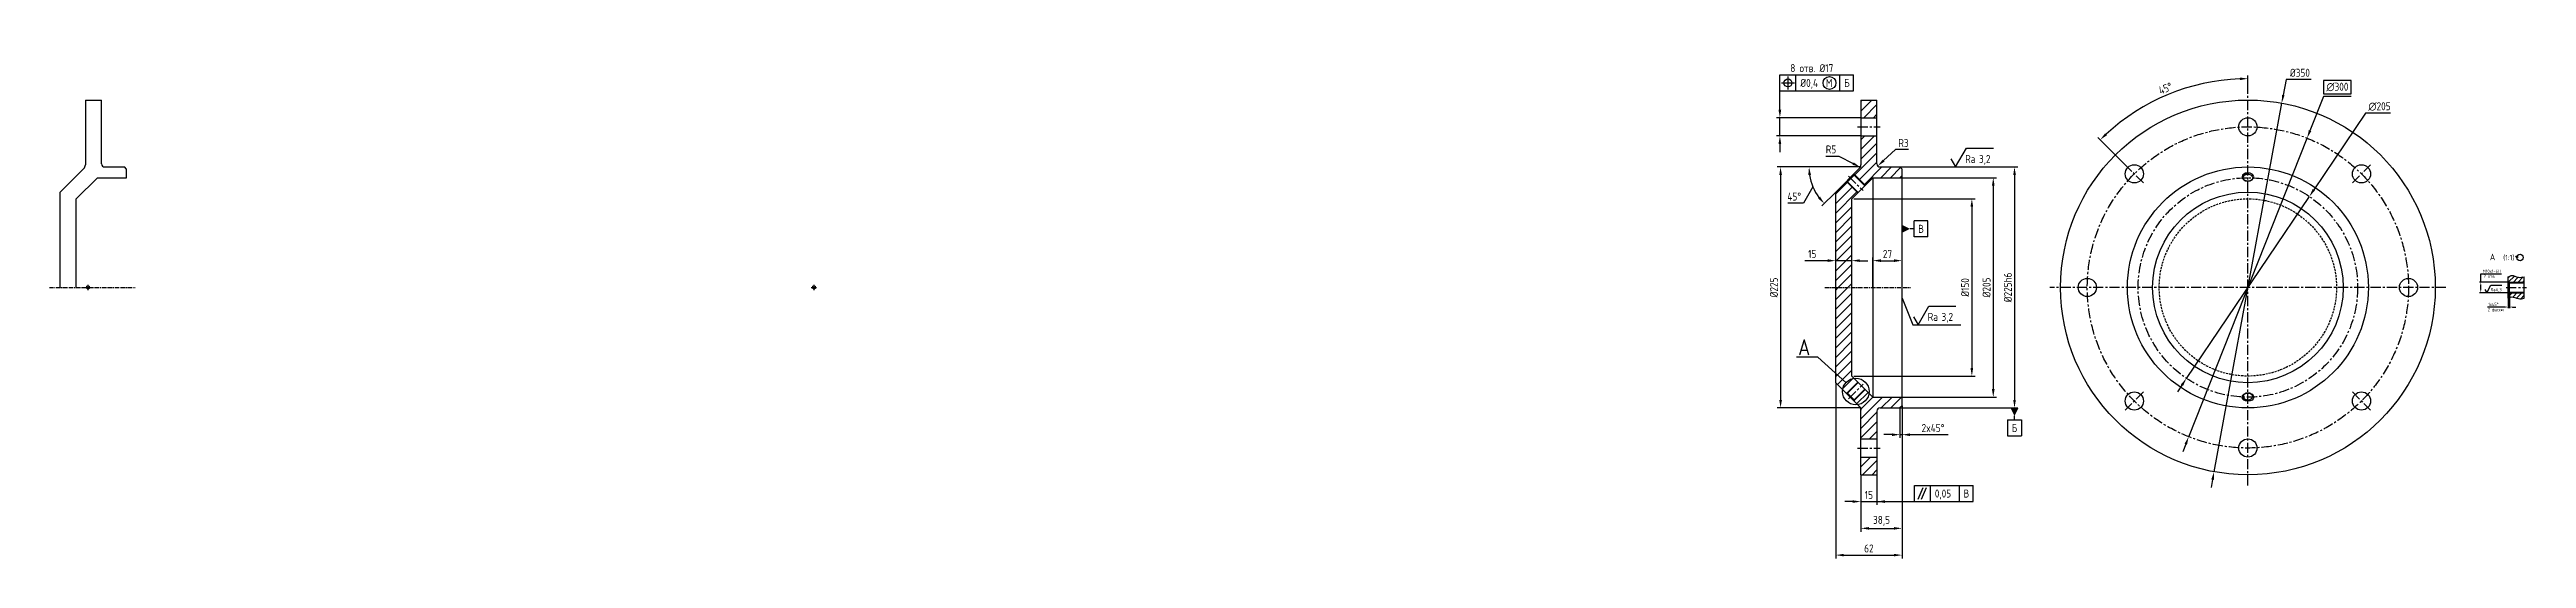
# Model space of a CAD drawing. Header units: millimetres. Extents: x -1608 to 705, y 7 to 482.
import ezdxf
from ezdxf.enums import TextEntityAlignment as Align

# ---------------------------------------------------------------- set-up
doc = ezdxf.new("R2010")
doc.units = ezdxf.units.MM
doc.header["$LTSCALE"] = 0.3
doc.linetypes.add('CENTER', pattern=[50.8, 31.75, -6.35, 6.35, -6.35])
doc.linetypes.add('HIDDEN', pattern=[9.525, 6.35, -3.175])
for name, color, linetype in [('_TEXT_b', 6, 'Continuous'), ('Bord', 1, 'Continuous'), ('Cen', 5, 'CENTER'), ('Cont', 6, 'Continuous'), ('Dim', 7, 'Continuous'), ('Hatch', 2, 'Continuous'), ('Hide', 2, 'HIDDEN'), ('Text', 3, 'Continuous'), ('Textb', 6, 'Continuous')]:
    doc.layers.add(name, color=color, linetype=linetype)
doc.styles.add('Style1', font='romans.shx', dxfattribs={"width": 0.8})
doc.dimstyles.new('Anqular', dxfattribs={"dimtxt": 3, "dimasz": 3, "dimexe": 1.25, "dimexo": 0, "dimgap": 1, "dimtad": 2, "dimtoh": 1, "dimtxsty": 'Style1', "dimcen": 2.5, "dimclrt": 3, "dimadec": 0, "dimazin": 0, "dimtfac": 1, "dimtmove": 1, "dimatfit": 3, "dimfxl": 1, "dimarcsym": 0})
doc.dimstyles.new('Lin', dxfattribs={"dimtxt": 3, "dimasz": 3, "dimexe": 1.25, "dimexo": 0, "dimgap": 1, "dimtad": 1, "dimtoh": 1, "dimdec": 5, "dimlfac": -1, "dimtxsty": 'Style1', "dimcen": 2.5, "dimclrt": 3, "dimaunit": 1, "dimadec": 0, "dimazin": 0, "dimtfac": 1, "dimtdec": 5, "dimtmove": 0, "dimatfit": 3, "dimldrblk": 'NONE', "dimfxl": 1, "dimarcsym": 0})
doc.dimstyles.new('Rad', dxfattribs={"dimtxt": 3, "dimasz": 3, "dimexe": 1.25, "dimexo": 0, "dimgap": 1, "dimtad": 1, "dimtoh": 1, "dimtxsty": 'Style1', "dimcen": 2.5, "dimclrt": 3, "dimadec": 0, "dimazin": 0, "dimtfac": 1, "dimtmove": 0, "dimatfit": 3, "dimfxl": 1, "dimarcsym": 0})
doc.dimstyles.new('Rad$3', dxfattribs={"dimtxt": 3, "dimasz": 3, "dimexe": 1.25, "dimexo": 0, "dimgap": 1, "dimtad": 1, "dimtoh": 1, "dimtxsty": 'Style1', "dimcen": 2.5, "dimclrt": 3, "dimadec": 0, "dimazin": 0, "dimtfac": 1, "dimtmove": 0, "dimatfit": 3, "dimfxl": 1, "dimarcsym": 0})
doc.dimstyles.new('Rad$4', dxfattribs={"dimtxt": 3, "dimasz": 3, "dimexe": 1.25, "dimexo": 0, "dimgap": 1, "dimtad": 1, "dimtoh": 1, "dimtxsty": 'Style1', "dimcen": 2.5, "dimclrt": 3, "dimadec": 0, "dimazin": 0, "dimtfac": 1, "dimtmove": 0, "dimatfit": 3, "dimfxl": 1, "dimarcsym": 0})

# ---------------------------------------------------------------- blocks, each defined once
blk = doc.blocks.new('*D12')
at = {"layer": 'Defpoints', "color": 0, "transparency": 16777216}
for p in [(122, 362.5), (122, 157.5), (207.2, 157.5)]:
    blk.add_point(p, dxfattribs=at)
at = {"layer": 'Dim', "color": 0, "lineweight": -2, "transparency": 16777216}
for p, q in [((122, 362.5), (210.3, 362.5)), ((207.2, 355), (207.2, 165)), ((122, 157.5), (210.3, 157.5))]:
    blk.add_line(p, q, dxfattribs=at)
at = {"layer": 'Dim', "color": 0, "transparency": 16777216}
for points in [[(205.9, 355), (208.4, 355), (207.2, 362.5)], [(205.9, 165), (208.4, 165), (207.2, 157.5)]]:
    blk.add_solid(points, dxfattribs=at)
at = {"layer": 'Dim', "color": 3, "transparency": 16777216, "insert": (200.9, 260), "char_height": 7.5, "attachment_point": 5, "rotation": 90, "style": 'Style1'}
blk.add_mtext('%%c205', dxfattribs=at)
blk = doc.blocks.new('_None')
blk = doc.blocks.new('*D13')
at = {"layer": 'Defpoints', "color": 0, "transparency": 16777216}
for p in [(120, 372.5), (120, 147.5), (227, 147.5)]:
    blk.add_point(p, dxfattribs=at)
at = {"layer": 'Dim', "color": 0, "lineweight": -2, "transparency": 16777216}
for p, q in [((120, 372.5), (230.1, 372.5)), ((227, 365), (227, 155)), ((120, 147.5), (230.1, 147.5))]:
    blk.add_line(p, q, dxfattribs=at)
at = {"layer": 'Dim', "color": 0, "transparency": 16777216}
for points in [[(225.8, 365), (228.3, 365), (227, 372.5)], [(225.8, 155), (228.3, 155), (227, 147.5)]]:
    blk.add_solid(points, dxfattribs=at)
at = {"layer": 'Dim', "color": 3, "transparency": 16777216, "insert": (220.8, 260), "char_height": 7.5, "attachment_point": 5, "rotation": 90, "style": 'Style1'}
blk.add_mtext('%%c225h6', dxfattribs=at)
blk = doc.blocks.new('*D14')
at = {"layer": 'Defpoints', "color": 0, "transparency": 16777216}
for p in [(394.5, 448.4), (445, 445), (330.4, 374.6), (347.4, 357.6), (445, 75)]:
    blk.add_point(p, dxfattribs=at)
at = {"layer": 'Dim', "color": 0, "lineweight": -2, "transparency": 16777216}
for p, q in [((445, 445), (445, 458.1)), ((330.4, 374.6), (304.9, 400.1))]:
    blk.add_line(p, q, dxfattribs=at)
blk.add_arc((445, 260), 195, 92.2038, 132.7962, dxfattribs=at)
at = {"layer": 'Dim', "color": 0, "transparency": 16777216}
for points in [[(437.5, 456.1), (437.5, 453.6), (445, 455)], [(313.4, 402.2), (311.7, 404), (307.1, 397.9)]]:
    blk.add_solid(points, dxfattribs=at)
at = {"layer": 'Dim', "color": 3, "transparency": 16777216, "insert": (368, 445.9), "char_height": 7.5, "attachment_point": 5, "rotation": 22.5, "style": 'Style1'}
blk.add_mtext('45°', dxfattribs=at)
blk = doc.blocks.new('*D15')
at = {"layer": 'Defpoints', "color": 0, "transparency": 16777216}
for p in [(500.3, 399.4), (389.7, 120.6)]:
    blk.add_point(p, dxfattribs=at)
at = {"layer": 'Dim', "color": 0, "lineweight": -2, "transparency": 16777216}
for p, q in [((541.6, 453.4), (515.7, 453.4)), ((515.7, 453.4), (515.7, 440.9)), ((515.7, 440.9), (541.6, 440.9)), ((541.6, 440.9), (541.6, 453.4)), ((515.7, 438.4), (503, 406.4)), ((541.6, 438.4), (515.7, 438.4)), ((389.7, 120.6), (500.3, 399.4)), ((387, 113.6), (384.2, 106.6))]:
    blk.add_line(p, q, dxfattribs=at)
at = {"layer": 'Dim', "color": 0, "transparency": 16777216}
for points in [[(501.9, 406.9), (504.2, 406), (500.3, 399.4)], [(385.8, 114), (388.1, 113.1), (389.7, 120.6)]]:
    blk.add_solid(points, dxfattribs=at)
at = {"layer": 'Dim', "color": 3, "transparency": 16777216, "insert": (528.6, 447.2), "char_height": 7.5, "attachment_point": 5, "style": 'Style1'}
blk.add_mtext('∅300', dxfattribs=at)
blk = doc.blocks.new('*D16')
at = {"layer": 'Defpoints', "color": 0, "transparency": 16777216}
for p in [(476.6, 432.1), (413.4, 87.9)]:
    blk.add_point(p, dxfattribs=at)
at = {"layer": 'Dim', "color": 0, "lineweight": -2, "transparency": 16777216}
for p, q in [((480.7, 454.3), (478, 439.5)), ((504.1, 454.3), (480.7, 454.3)), ((413.4, 87.9), (476.6, 432.1)), ((412, 80.5), (410.6, 73.1))]:
    blk.add_line(p, q, dxfattribs=at)
at = {"layer": 'Dim', "color": 0, "transparency": 16777216}
for points in [[(476.8, 439.7), (479.2, 439.3), (476.6, 432.1)], [(410.8, 80.7), (413.2, 80.3), (413.4, 87.9)]]:
    blk.add_solid(points, dxfattribs=at)
at = {"layer": 'Dim', "color": 3, "transparency": 16777216, "insert": (493.6, 460.5), "char_height": 7.5, "attachment_point": 5, "style": 'Style1'}
blk.add_mtext('%%c350', dxfattribs=at)
blk = doc.blocks.new('*D17')
at = {"layer": 'Defpoints', "color": 0, "transparency": 16777216}
for p in [(83.5, 418.5), (7.9, 401.5), (83.5, 401.5)]:
    blk.add_point(p, dxfattribs=at)
at = {"layer": 'Dim', "color": 0, "lineweight": -2, "transparency": 16777216}
for p, q in [((7.9, 426), (7.9, 458.5)), ((7.9, 458.5), (65, 458.5)), ((83.5, 418.5), (4.8, 418.5)), ((7.9, 401.5), (7.9, 418.5)), ((83.5, 401.5), (4.8, 401.5)), ((7.9, 394), (7.9, 386.5))]:
    blk.add_line(p, q, dxfattribs=at)
at = {"layer": 'Dim', "color": 0, "transparency": 16777216}
for points in [[(6.6, 426), (9.1, 426), (7.9, 418.5)], [(6.6, 394), (9.1, 394), (7.9, 401.5)]]:
    blk.add_solid(points, dxfattribs=at)
at = {"layer": 'Dim', "color": 3, "transparency": 16777216, "insert": (37.7, 464.8), "char_height": 7.5, "attachment_point": 5, "style": 'Style1'}
blk.add_mtext('8 отв. %%c17', dxfattribs=at)
blk = doc.blocks.new('*D18')
at = {"layer": 'Defpoints', "color": 0, "transparency": 16777216}
for p in [(120, 147.5), (122, 149.5), (122, 122.5)]:
    blk.add_point(p, dxfattribs=at)
at = {"layer": 'Dim', "color": 0, "lineweight": -2, "transparency": 16777216}
for p, q in [((120, 147.5), (120, 119.4)), ((122, 149.5), (122, 119.4)), ((112.5, 122.5), (105, 122.5)), ((120, 122.5), (122, 122.5)), ((129.5, 122.5), (164.9, 122.5))]:
    blk.add_line(p, q, dxfattribs=at)
at = {"layer": 'Dim', "color": 0, "transparency": 16777216}
for points in [[(112.5, 123.7), (112.5, 121.2), (120, 122.5)], [(129.5, 123.7), (129.5, 121.2), (122, 122.5)]]:
    blk.add_solid(points, dxfattribs=at)
at = {"layer": 'Dim', "color": 3, "transparency": 16777216, "insert": (150.9, 128.7), "char_height": 7.5, "attachment_point": 5, "style": 'Style1'}
blk.add_mtext('2x45%%d', dxfattribs=at)
blk = doc.blocks.new('FORMA03')
at = {"layer": 'Bord'}
for p, q in [((-9.64286, 3), (-4.5, 3)), ((-9.64286, -3), (-9.64286, 3)), ((-4.5, -3), (-4.5, 3)), ((-4.5, 0), (-3, 0)), ((-9.64286, -3), (-4.5, -3))]:
    blk.add_line(p, q, dxfattribs=at)
blk.add_lwpolyline([(-3, 0, 0, 3, 0), (0, 0, 3, 3, 0)], format="xyseb", dxfattribs=at)
at = {"layer": 'Text', "style": 'Style1', "width": 0.8}
blk.add_attdef('А', text='', height=3, dxfattribs=at).set_placement((-7.07143, 0), align=Align.MIDDLE)
blk = doc.blocks.new('forma01')
at = {"layer": 'Bord'}
for p, q in [((-2.57, 4.21), (-2.57, 10.21)), ((-2.57, 10.21), (2.57, 10.21)), ((2.57, 4.21), (2.57, 10.21)), ((-2.57, 4.21), (2.57, 4.21)), ((0, 4.21), (0, 2.71))]:
    blk.add_line(p, q, dxfattribs=at)
blk.add_lwpolyline([(0, 2.71, 0, 3, 0), (0, -0.29, 3, 3, 0)], format="xyseb", dxfattribs=at)
at = {"layer": 'Text', "style": 'Style1', "width": 0.8}
blk.add_attdef('А', text='', height=3, rotation=90, dxfattribs=at).set_placement((0.17, 7.21), align=Align.MIDDLE)
blk = doc.blocks.new('sherISO_04')
at = {"layer": 'Text'}
blk.add_line((4.04, 7), (14.12, 7), dxfattribs=at)
blk.add_lwpolyline([(-1.73, 3), (0, 0), (4.04, 7)], dxfattribs=at)
at = {"layer": 'Text', "style": 'Style1', "width": 0.8}
blk.add_text('Ra', height=3, dxfattribs=at).set_placement((3.58, 1.5))
blk.add_attdef('3,2', (8.73, 1.5), '', height=3, dxfattribs=at)
blk = doc.blocks.new('*D19')
at = {"layer": 'Defpoints', "color": 0, "transparency": 16777216}
for p in [(75, 285), (60, 260), (75, 260)]:
    blk.add_point(p, dxfattribs=at)
at = {"layer": 'Dim', "color": 0, "lineweight": -2, "transparency": 16777216}
for p, q in [((52.5, 285), (31.1, 285)), ((60, 260), (60, 288.1)), ((75, 285), (60, 285)), ((75, 260), (75, 288.1)), ((82.5, 285), (90, 285))]:
    blk.add_line(p, q, dxfattribs=at)
at = {"layer": 'Dim', "color": 0, "transparency": 16777216}
for points in [[(52.5, 286.3), (52.5, 283.8), (60, 285)], [(82.5, 286.3), (82.5, 283.8), (75, 285)]]:
    blk.add_solid(points, dxfattribs=at)
at = {"layer": 'Dim', "color": 3, "transparency": 16777216, "insert": (38.1, 291.3), "char_height": 7.5, "attachment_point": 5, "style": 'Style1'}
blk.add_mtext('15', dxfattribs=at)
blk = doc.blocks.new('*D20')
at = {"layer": 'Defpoints', "color": 0, "transparency": 16777216}
for p in [(122, 285), (94.7, 260), (122, 260)]:
    blk.add_point(p, dxfattribs=at)
at = {"layer": 'Dim', "color": 0, "lineweight": -2, "transparency": 16777216}
for p, q in [((94.7, 260), (94.7, 288.1)), ((102.2, 285), (114.5, 285)), ((122, 260), (122, 288.1))]:
    blk.add_line(p, q, dxfattribs=at)
at = {"layer": 'Dim', "color": 0, "transparency": 16777216}
for points in [[(102.2, 286.3), (102.2, 283.8), (94.7, 285)], [(114.5, 286.3), (114.5, 283.8), (122, 285)]]:
    blk.add_solid(points, dxfattribs=at)
at = {"layer": 'Dim', "color": 3, "transparency": 16777216, "insert": (108.4, 291.3), "char_height": 7.5, "attachment_point": 5, "style": 'Style1'}
blk.add_mtext('27', dxfattribs=at)
blk = doc.blocks.new('*D21')
at = {"layer": 'Defpoints', "color": 0, "transparency": 16777216}
for p in [(83.5, 85), (98.5, 85), (98.5, 60)]:
    blk.add_point(p, dxfattribs=at)
at = {"layer": 'Dim', "color": 0, "lineweight": -2, "transparency": 16777216}
for p, q in [((83.5, 85), (83.5, 56.9)), ((98.5, 85), (98.5, 56.9)), ((76, 60), (68.5, 60)), ((83.5, 60), (98.5, 60)), ((106, 60), (113.5, 60))]:
    blk.add_line(p, q, dxfattribs=at)
at = {"layer": 'Dim', "color": 0, "transparency": 16777216}
for points in [[(76, 61.2), (76, 58.8), (83.5, 60)], [(106, 61.2), (106, 58.8), (98.5, 60)]]:
    blk.add_solid(points, dxfattribs=at)
at = {"layer": 'Dim', "color": 3, "transparency": 16777216, "insert": (91, 66.2), "char_height": 7.5, "attachment_point": 5, "style": 'Style1'}
blk.add_mtext('15', dxfattribs=at)
blk = doc.blocks.new('*D22')
at = {"layer": 'Defpoints', "color": 0, "transparency": 16777216}
for p in [(122, 149.5), (83.5, 85), (122, 35)]:
    blk.add_point(p, dxfattribs=at)
at = {"layer": 'Dim', "color": 0, "lineweight": -2, "transparency": 16777216}
for p, q in [((122, 149.5), (122, 31.9)), ((83.5, 85), (83.5, 31.9)), ((91, 35), (114.5, 35))]:
    blk.add_line(p, q, dxfattribs=at)
at = {"layer": 'Dim', "color": 0, "transparency": 16777216}
for points in [[(91, 36.2), (91, 33.8), (83.5, 35)], [(114.5, 36.2), (114.5, 33.8), (122, 35)]]:
    blk.add_solid(points, dxfattribs=at)
at = {"layer": 'Dim', "color": 3, "transparency": 16777216, "insert": (102.8, 42), "char_height": 7.5, "attachment_point": 5, "style": 'Style1'}
blk.add_mtext('38,5', dxfattribs=at)
blk = doc.blocks.new('*D23')
at = {"layer": 'Defpoints', "color": 0, "transparency": 16777216}
for p in [(60, 171), (122, 149.5), (122, 10)]:
    blk.add_point(p, dxfattribs=at)
at = {"layer": 'Dim', "color": 0, "lineweight": -2, "transparency": 16777216}
for p, q in [((60, 171), (60, 6.9)), ((122, 149.5), (122, 6.9)), ((67.5, 10), (114.5, 10))]:
    blk.add_line(p, q, dxfattribs=at)
at = {"layer": 'Dim', "color": 0, "transparency": 16777216}
for points in [[(67.5, 11.2), (67.5, 8.8), (60, 10)], [(114.5, 11.2), (114.5, 8.8), (122, 10)]]:
    blk.add_solid(points, dxfattribs=at)
at = {"layer": 'Dim', "color": 3, "transparency": 16777216, "insert": (91, 16.2), "char_height": 7.5, "attachment_point": 5, "style": 'Style1'}
blk.add_mtext('62', dxfattribs=at)
blk = doc.blocks.new('*D24')
at = {"layer": 'Defpoints', "color": 0, "transparency": 16777216}
for p in [(83.5, 372.5), (8.5, 147.5), (83.5, 147.5)]:
    blk.add_point(p, dxfattribs=at)
at = {"layer": 'Dim', "color": 0, "lineweight": -2, "transparency": 16777216}
for p, q in [((83.5, 372.5), (5.4, 372.5)), ((8.5, 365), (8.5, 155)), ((83.5, 147.5), (5.4, 147.5))]:
    blk.add_line(p, q, dxfattribs=at)
at = {"layer": 'Dim', "color": 0, "transparency": 16777216}
for points in [[(7.3, 365), (9.8, 365), (8.5, 372.5)], [(7.3, 155), (9.8, 155), (8.5, 147.5)]]:
    blk.add_solid(points, dxfattribs=at)
at = {"layer": 'Dim', "color": 3, "transparency": 16777216, "insert": (2.3, 260), "char_height": 7.5, "attachment_point": 5, "rotation": 90, "style": 'Style1'}
blk.add_mtext('%%c225', dxfattribs=at)
blk = doc.blocks.new('*D25')
at = {"layer": 'Defpoints', "color": 0, "transparency": 16777216}
for p in [(73.5, 372.5), (82, 371), (83.5, 372.5), (36.8, 360), (60, 349)]:
    blk.add_point(p, dxfattribs=at)
at = {"layer": 'Dim', "color": 0, "lineweight": -2, "transparency": 16777216}
for p, q in [((73.5, 372.5), (32, 372.5)), ((38.8, 354), (29.8, 338.7)), ((60, 349), (47.1, 336.1)), ((29.8, 338.7), (15.3, 338.7))]:
    blk.add_line(p, q, dxfattribs=at)
blk.add_arc((83.5, 372.5), 48.4, 188.89, 216.11, dxfattribs=at)
at = {"layer": 'Dim', "color": 0, "transparency": 16777216}
for points in [[(34.4, 364.9), (36.9, 365.1), (35.1, 372.5)], [(45.4, 344.8), (43.5, 343.2), (49.3, 338.3)]]:
    blk.add_solid(points, dxfattribs=at)
at = {"layer": 'Dim', "color": 3, "transparency": 16777216, "insert": (21.3, 344.9), "char_height": 7.5, "attachment_point": 5, "style": 'Style1'}
blk.add_mtext('45°', dxfattribs=at)
blk = doc.blocks.new('ZNAK01')
at = {"layer": 'Textb', "style": 'Style1', "width": 0.8}
blk.add_attdef('А', text='', height=6, dxfattribs=at).set_placement((3.95, -0.02), align=Align.RIGHT)
blk.add_attdef('SC(1)', (5.07, -0.02), '', height=5, dxfattribs=at)
blk = doc.blocks.new('*D26')
at = {"layer": 'Defpoints', "color": 0, "transparency": 16777216}
for p in [(77, 342.8), (77, 177.2), (187.2, 177.2)]:
    blk.add_point(p, dxfattribs=at)
at = {"layer": 'Dim', "color": 0, "lineweight": -2, "transparency": 16777216}
for p, q in [((77, 342.8), (190.3, 342.8)), ((187.2, 335.3), (187.2, 184.7)), ((77, 177.2), (190.3, 177.2))]:
    blk.add_line(p, q, dxfattribs=at)
at = {"layer": 'Dim', "color": 0, "transparency": 16777216}
for points in [[(185.9, 335.3), (188.4, 335.3), (187.2, 342.8)], [(185.9, 184.7), (188.4, 184.7), (187.2, 177.2)]]:
    blk.add_solid(points, dxfattribs=at)
at = {"layer": 'Dim', "color": 3, "transparency": 16777216, "insert": (180.9, 260), "char_height": 7.5, "attachment_point": 5, "rotation": 90, "style": 'Style1'}
blk.add_mtext('%%c150', dxfattribs=at)
blk = doc.blocks.new('*D27')
at = {"layer": 'Defpoints', "color": 0, "transparency": 16777216}
for p in [(662.5, 255), (688.6, 265), (688.6, 255)]:
    blk.add_point(p, dxfattribs=at)
at = {"layer": 'Dim', "color": 0, "lineweight": -2, "transparency": 16777216}
for p, q in [((688.6, 265), (661.2, 265)), ((688.6, 255), (661.2, 255)), ((662.5, 265), (662.5, 272.7)), ((662.5, 272.7), (681.9, 272.7)), ((662.5, 258), (662.5, 262))]:
    blk.add_line(p, q, dxfattribs=at)
at = {"layer": 'Dim', "color": 0, "transparency": 16777216}
for points in [[(662, 262), (663, 262), (662.5, 265)], [(662, 258), (663, 258), (662.5, 255)]]:
    blk.add_solid(points, dxfattribs=at)
at = {"layer": 'Dim', "color": 3, "transparency": 16777216, "insert": (672.7, 275.2), "char_height": 3, "attachment_point": 5, "style": 'Style1'}
blk.add_mtext('M10x1-6H', dxfattribs=at)
blk = doc.blocks.new('*D28')
at = {"layer": 'Defpoints', "color": 0, "transparency": 16777216}
for p in [(688.2, 254.5), (689.2, 255.5), (688.2, 241.7)]:
    blk.add_point(p, dxfattribs=at)
at = {"layer": 'Dim', "color": 0, "lineweight": -2, "transparency": 16777216}
for p, q in [((688.2, 254.5), (688.2, 240.5)), ((689.2, 255.5), (689.2, 240.5)), ((685.2, 241.7), (668.9, 241.7)), ((689.2, 241.7), (688.2, 241.7)), ((692.2, 241.7), (695.2, 241.7))]:
    blk.add_line(p, q, dxfattribs=at)
at = {"layer": 'Dim', "color": 0, "transparency": 16777216}
for points in [[(685.2, 242.2), (685.2, 241.2), (688.2, 241.7)], [(692.2, 242.2), (692.2, 241.2), (689.2, 241.7)]]:
    blk.add_solid(points, dxfattribs=at)
at = {"layer": 'Dim', "color": 3, "transparency": 16777216, "insert": (674.2, 244.2), "char_height": 3, "attachment_point": 5, "style": 'Style1'}
blk.add_mtext('1x45%%d', dxfattribs=at)
blk = doc.blocks.new('sherISO_03')
at = {"layer": 'Text'}
blk.add_line((4, 7), (14.1, 7), dxfattribs=at)
blk.add_lwpolyline([(-1.7, 3), (0, 0), (4, 7)], dxfattribs=at)
at = {"layer": 'Text', "style": 'Style1', "width": 0.8}
blk.add_text('Ra', height=3, dxfattribs=at).set_placement((3.6, 1.5))
blk.add_attdef('6,3', (8.7, 1.5), '', height=3, dxfattribs=at)
blk = doc.blocks.new('ZNAK06')
at = {"layer": 'Cont'}
for q in [(22.9, 3.8), (25.2, 3.8)]:
    blk.add_line((24, 2.7), q, dxfattribs=at)
blk.add_circle((27, 2.7), 3, dxfattribs=at)
at = {"layer": 'Cont', "style": 'Style1', "width": 0.8}
for tag, height, p in [('А', 6, (3.8, 0.2)), ('SC', 5, (21.6, 0.2))]:
    blk.add_attdef(tag, text='', height=height, dxfattribs=at).set_placement(p, align=Align.RIGHT)
blk.add_attdef('45%%D(1)', (31.4, 0.2), '', height=5, dxfattribs=at)
blk = doc.blocks.new('*D29')
at = {"layer": 'Defpoints', "color": 0, "transparency": 16777216}
for p in [(99.3, 373.5), (101.5, 375.5)]:
    blk.add_point(p, dxfattribs=at)
at = {"layer": 'Dim', "color": 0, "lineweight": -2, "transparency": 16777216}
for p, q in [((115.9, 388.7), (104.8, 378.5)), ((128.1, 388.7), (115.9, 388.7))]:
    blk.add_line(p, q, dxfattribs=at)
at = {"layer": 'Dim', "color": 0, "transparency": 16777216}
blk.add_solid([(104, 379.5), (105.7, 377.6), (99.3, 373.5)], dxfattribs=at)
at = {"layer": 'Dim', "color": 3, "transparency": 16777216, "insert": (123.3, 394.9), "char_height": 7.5, "attachment_point": 5, "style": 'Style1'}
blk.add_mtext('R3', dxfattribs=at)
blk = doc.blocks.new('*D30')
at = {"layer": 'Defpoints', "color": 0, "transparency": 16777216}
for p in [(78.5, 374.6), (82.9, 372.3)]:
    blk.add_point(p, dxfattribs=at)
at = {"layer": 'Dim', "color": 0, "lineweight": -2, "transparency": 16777216}
for p, q in [((50.8, 382.6), (63, 382.6)), ((63, 382.6), (76.3, 375.7))]:
    blk.add_line(p, q, dxfattribs=at)
at = {"layer": 'Dim', "color": 0, "transparency": 16777216}
blk.add_solid([(76.9, 376.8), (75.7, 374.6), (82.9, 372.3)], dxfattribs=at)
at = {"layer": 'Dim', "color": 3, "transparency": 16777216, "insert": (55.6, 388.9), "char_height": 7.5, "attachment_point": 5, "style": 'Style1'}
blk.add_mtext('R5', dxfattribs=at)
blk = doc.blocks.new('*D31')
at = {"layer": 'Defpoints', "color": 0, "transparency": 16777216}
for p in [(502.4, 344.9), (387.6, 175.1)]:
    blk.add_point(p, dxfattribs=at)
at = {"layer": 'Dim', "color": 0, "lineweight": -2, "transparency": 16777216}
for p, q in [((554.9, 422.7), (506.6, 351.2)), ((578.3, 422.7), (554.9, 422.7)), ((387.6, 175.1), (502.4, 344.9)), ((383.4, 168.8), (379.2, 162.6))]:
    blk.add_line(p, q, dxfattribs=at)
at = {"layer": 'Dim', "color": 0, "transparency": 16777216}
for points in [[(505.5, 351.9), (507.6, 350.5), (502.4, 344.9)], [(382.4, 169.5), (384.5, 168.1), (387.6, 175.1)]]:
    blk.add_solid(points, dxfattribs=at)
at = {"layer": 'Dim', "color": 3, "transparency": 16777216, "insert": (567.9, 429), "char_height": 7.5, "attachment_point": 5, "style": 'Style1'}
blk.add_mtext('∅205', dxfattribs=at)

msp = doc.modelspace()

# ---------------------------------------------------------------- hatches: boundary and pattern name
at = {"layer": 'Hatch'}
h = msp.add_hatch(dxfattribs=at)
h.set_pattern_fill('ANSI31', color=256, scale=2, style=0)
h.paths.add_polyline_path([(75.000001, 342.786797), (80.571069, 348.357864), (70.289029, 358.639904), (69.639905, 358.639904), (60.000001, 349), (60.000001, 260), (75.000001, 260)])
h.paths.add_polyline_path([(83.500001, 372.5), (82.035534, 371.035533), (77.360097, 366.360096), (77.360097, 365.710972), (87.642137, 355.428932), (94.713204, 362.5), (122.000001, 362.5), (122.000001, 370.5), (120.000001, 372.5), (101.500001, 372.5, -0.4142135624), (98.500001, 375.5), (98.500001, 401.5), (83.500001, 401.5), (83.500001, 374.571067), (83.500001, 374.571067)])
h.paths.add_polyline_path([(98.500001, 435), (83.500001, 435), (83.500001, 418.5), (98.500001, 418.5)])
h = msp.add_hatch(dxfattribs=at)
h.set_pattern_fill('ANSI31', color=256, scale=2, style=0)
h.paths.add_polyline_path([(75.000001, 177.213203), (80.571069, 171.642136), (70.289029, 161.360096), (69.639905, 161.360096), (60.000001, 171), (60.000001, 260), (75.000001, 260)])
h.paths.add_polyline_path([(83.500001, 147.5), (82.035534, 148.964467), (77.360097, 153.639904), (77.360097, 154.289028), (87.642137, 164.571068), (94.713204, 157.5), (122.000001, 157.5), (122.000001, 149.5), (120.000001, 147.5), (101.500001, 147.5, 0.4142135624), (98.500001, 144.5), (98.500001, 118.5), (83.500001, 118.5), (83.500001, 145.428933), (83.500001, 145.428933)])
h.paths.add_polyline_path([(98.500001, 85), (83.500001, 85), (83.500001, 101.5), (98.500001, 101.5)])
h = msp.add_hatch(dxfattribs=at)
h.set_pattern_fill('ANSI31', color=256, style=0)
h.set_pattern_definition([(45, (-578.0568, 1225.6114), (-2.245064, 2.245064), [])])
edge = h.paths.add_edge_path()
edge.add_spline(control_points=[(703.175792, 270), (701.354149, 269.614595), (697.245132, 268.745252), (692.194878, 272.01201), (689.119817, 270.472592), (688.175792, 270)], knot_values=[0, 0, 0, 0, 5.4738113042, 12.34708982, 15.3918741942, 15.3918741942, 15.3918741942, 15.3918741942], degree=3, periodic=0)
edge.add_line((688.175792, 270), (688.175792, 265.459))
edge.add_line((688.175792, 265.459), (688.634792, 265))
edge.add_line((688.634792, 265), (703.175792, 265))
edge.add_line((703.175792, 265), (703.175792, 270))
h.paths.add_polyline_path([(703.175792, 265), (688.634792, 265), (689.175792, 264.459), (703.175792, 264.459)])
edge = h.paths.add_edge_path()
edge.add_line((703.175792, 255), (688.634792, 255))
edge.add_line((688.634792, 255), (688.175792, 254.541))
edge.add_line((688.175792, 254.541), (688.175792, 250))
edge.add_spline(control_points=[(688.175792, 250), (689.119817, 250.472592), (692.194878, 252.01201), (697.245132, 248.745252), (701.354149, 249.614595), (703.175792, 250)], knot_values=[0, 0, 0, 0, 3.0447843743, 9.91806289, 15.3918741942, 15.3918741942, 15.3918741942, 15.3918741942], degree=3, periodic=0)
edge.add_line((703.175792, 250), (703.175792, 255))
h.paths.add_polyline_path([(703.175792, 255.541), (689.175792, 255.541), (688.634792, 255), (703.175792, 255)])

# ---------------------------------------------------------------- linework, layer by layer
at = {"layer": 'Bord'}
for p, q in [((7.885376, 458.5), (76.732966, 458.5)), ((7.885376, 443.5), (7.885376, 458.5)), ((7.885376, 443.5), (76.732966, 443.5)), ((22.885376, 443.5), (22.885376, 458.5)), ((63.875816, 443.5), (63.875816, 458.5)), ((76.732966, 443.5), (76.732966, 458.5)), ((82.035534, 371.035533), (83.500001, 372.5)), ((83.500001, 372.5), (83.500001, 374.571067)), ((70.289029, 358.639904), (80.571069, 348.357864)), ((77.360097, 365.710972), (87.642137, 355.428932)), ((688.634792, 265), (703.175792, 265)), ((688.634792, 255), (703.175792, 255)), ((70.289029, 161.360096), (80.571069, 171.642136)), ((77.360097, 154.289028), (87.642137, 164.571068)), ((82.035534, 148.964467), (83.500001, 147.5)), ((83.500001, 147.5), (83.500001, 145.428933)), ((133.500001, 75), (188.500001, 75)), ((133.500001, 60), (133.500001, 75)), ((148.500001, 60), (148.500001, 75)), ((175.500001, 60), (175.500001, 75)), ((188.500001, 60), (188.500001, 75)), ((98.500001, 60), (188.500001, 60))]:
    msp.add_line(p, q, dxfattribs=at)
msp.add_circle((54.177471, 451), 6, dxfattribs=at)
msp.add_ellipse((445.000001, 362.882545), major_axis=(-5, 0), ratio=0.7071067812, start_param=4.5049963542, end_param=8.9612071424, dxfattribs=at)
at = {"layer": 'Bord', "extrusion": (0, 0, -1)}
msp.add_ellipse((445.000001, 157.824562), major_axis=(-5, 0), ratio=0.7071067812, start_param=4.5049963542, end_param=8.9612071424, dxfattribs=at)
at = {"layer": 'Bord'}
for points in [[(688.175792, 270), (689.119817, 270.472592), (692.194878, 272.01201), (697.245132, 268.745252), (701.354149, 269.614595), (703.175792, 270)], [(688.175792, 250), (689.119817, 250.472592), (692.194878, 252.01201), (697.245132, 248.745252), (701.354149, 249.614595), (703.175792, 250)]]:
    msp.add_open_spline(points, degree=3, knots=[0, 0, 0, 0, 3.0447843743, 9.91806289, 15.3918741942, 15.3918741942, 15.3918741942, 15.3918741942], dxfattribs=at)
msp.add_solid([(106.000001, 58.75), (106.000001, 61.25), (98.500001, 60)], dxfattribs=at)
at = {"layer": 'Cen'}
for p, q in [((445.000001, 75), (445.000001, 445)), ((80.500001, 410), (101.500001, 410)), ((347.419265, 357.580736), (330.448702, 374.551299)), ((542.580737, 357.580736), (559.5513, 374.551299)), ((72.085787, 363.914214), (85.520816, 350.479185)), ((630.000001, 260), (260.000001, 260)), ((686.175792, 260), (705.175792, 260)), ((72.085787, 156.085786), (85.520816, 169.520815)), ((347.419265, 162.419264), (330.448702, 145.448701)), ((542.580737, 162.419264), (559.5513, 145.448701)), ((80.500001, 110), (101.500001, 110))]:
    msp.add_line(p, q, dxfattribs=at)
at = {"layer": 'Cen', "ltscale": 0.4}
for p, q in [((-1608.258301, 260), (-1528.258301, 260)), ((50.000001, 260), (130.000001, 260))]:
    msp.add_line(p, q, dxfattribs=at)
at = {"layer": 'Cen'}
for radius in [150, 102.5]:
    msp.add_circle((445.000001, 260), radius, dxfattribs=at)
at = {"layer": 'Cont'}
for p, q in [((-1574.758301, 435), (-1574.758301, 374.571067)), ((-1574.758301, 435), (-1559.758301, 435)), ((-1559.758301, 375.5), (-1559.758301, 435)), ((83.500001, 435), (83.500001, 374.571067)), ((83.500001, 435), (98.500001, 435)), ((83.500001, 418.5), (98.500001, 418.5)), ((98.500001, 375.5), (98.500001, 435)), ((83.500001, 401.5), (98.500001, 401.5)), ((-1576.222767, 371.035533), (-1598.258301, 349)), ((-1556.758301, 372.5), (-1538.258301, 372.5)), ((-1536.258301, 370.5), (-1538.258301, 372.5)), ((-1536.258301, 362.5), (-1536.258301, 370.5)), ((82.035534, 371.035533), (60.000001, 349)), ((101.500001, 372.5), (120.000001, 372.5)), ((122.000001, 370.5), (120.000001, 372.5)), ((122.000001, 149.5), (122.000001, 370.5)), ((-1598.258301, 260), (-1598.258301, 349)), ((-1563.545097, 362.5), (-1583.258301, 342.786797)), ((-1563.545097, 362.5), (-1536.258301, 362.5)), ((60.000001, 171), (60.000001, 349)), ((71.054119, 358.639904), (69.639905, 358.639904)), ((71.054119, 358.639904), (77.360097, 364.945882)), ((71.054119, 358.639904), (80.953614, 348.740409)), ((94.713204, 362.5), (75.000001, 342.786797)), ((77.360097, 364.945882), (77.360097, 366.360096)), ((77.360097, 364.945882), (87.259592, 355.046387)), ((94.713204, 362.5), (122.000001, 362.5)), ((94.713204, 362.5), (94.713204, 157.5)), ((-1583.258301, 260), (-1583.258301, 342.786797)), ((75.000001, 177.213203), (75.000001, 342.786797)), ((688.175792, 250), (688.175792, 270)), ((689.175792, 264.459), (688.175792, 265.459)), ((689.175792, 255.541), (688.175792, 254.541)), ((689.175792, 264.459), (703.175792, 264.459)), ((689.175792, 264.459), (689.175792, 255.541)), ((689.175792, 255.541), (703.175792, 255.541)), ((703.175792, 250), (703.175792, 270)), ((82.035534, 148.964467), (60.000001, 171)), ((71.054119, 161.360096), (80.953614, 171.259591)), ((94.713204, 157.5), (75.000001, 177.213203)), ((77.360097, 155.054118), (87.259592, 164.953613)), ((71.054119, 161.360096), (69.639905, 161.360096)), ((71.054119, 161.360096), (77.360097, 155.054118)), ((77.360097, 155.054118), (77.360097, 153.639904)), ((83.500001, 85), (83.500001, 147.5)), ((94.713204, 157.5), (122.000001, 157.5)), ((98.500001, 144.5), (98.500001, 85)), ((101.500001, 147.5), (120.000001, 147.5)), ((122.000001, 149.5), (120.000001, 147.5)), ((83.500001, 118.5), (98.500001, 118.5)), ((83.500001, 101.5), (98.500001, 101.5)), ((83.500001, 85), (98.500001, 85))]:
    msp.add_line(p, q, dxfattribs=at)
for centre, radius in [((445.000001, 260), 175), ((445.000001, 410), 8.5), ((338.933984, 366.066017), 8.5), ((445.000001, 260), 112.5), ((551.066018, 366.066017), 8.5), ((445.000001, 260), 89), ((295.000001, 260), 8.5), ((595.000001, 260), 8.5), ((338.933984, 153.933983), 8.5), ((551.066018, 153.933983), 8.5), ((445.000001, 110), 8.5)]:
    msp.add_circle(centre, radius, dxfattribs=at)
for centre, radius, start, end in [((-1579.758301, 374.571067), 5, 315, 0), ((-1556.758301, 375.5), 3, 180, 270), ((78.500001, 374.571067), 5, 315, 0), ((101.500001, 375.5), 3, 180, 270), ((78.500001, 145.428933), 5, 0, 45), ((101.500001, 144.5), 3, 90, 180)]:
    msp.add_arc(centre, radius, start, end, dxfattribs=at)
at = {"layer": 'Cont', "extrusion": (0, 0, -1)}
msp.add_ellipse((445.000001, 363.207107), major_axis=(5.46, 0), ratio=0.7069772745, dxfattribs=at)
at = {"layer": 'Cont'}
msp.add_ellipse((445.000001, 362.5), major_axis=(4.459, 0), ratio=0.7071067812, start_param=-1.5707963268, end_param=4.7123889804, dxfattribs=at)
msp.add_ellipse((445.000001, 157.5), major_axis=(5.46, 0), ratio=0.7069772745, dxfattribs=at)
at = {"layer": 'Cont', "extrusion": (0, 0, -1)}
msp.add_ellipse((445.000001, 158.207107), major_axis=(4.459, 0), ratio=0.7071067812, start_param=-1.5707963268, end_param=4.7123889804, dxfattribs=at)
at = {"layer": 'Defpoints', "color": 2}
for p, q in [((-1574.87075, 260), (-1569.87075, 260)), ((-1572.37075, 262.5), (-1572.37075, 257.5)), ((-896.793857, 260), (-891.793857, 260)), ((-894.293857, 262.5), (-894.293857, 257.5))]:
    msp.add_line(p, q, dxfattribs=at)
for centre in [(-1572.37075, 260), (-894.293857, 260)]:
    msp.add_circle(centre, 1.5, dxfattribs=at)
at = {"layer": 'Dim'}
for p, q in [((83.500001, 372.5), (73.500001, 372.5)), ((43.350132, 195), (23.350132, 195)), ((69.549706, 171.206929), (43.350132, 195))]:
    msp.add_line(p, q, dxfattribs=at)
msp.add_circle((78.803302, 162.803301), 12.5, dxfattribs=at)
at = {"layer": 'Hide'}
msp.add_circle((445.000001, 260), 82.786797, dxfattribs=at)
at = {"layer": 'Text'}
for p, q in [((9.373316, 451), (21.373316, 451)), ((15.373316, 457), (15.373316, 445)), ((141.514685, 72.892344), (136.865738, 62.0625)), ((144.420935, 72.892344), (139.771988, 62.0625))]:
    msp.add_line(p, q, dxfattribs=at)
msp.add_circle((15.373316, 451), 3.75, dxfattribs=at)

# ---------------------------------------------------------------- block references
at = {"layer": 'Bord'}
ref = msp.add_blockref('forma01', (227.000001, 146.776001), dxfattribs=dict(at, xscale=-2.5, yscale=2.5, zscale=2.5, rotation=180))
ref.add_attrib('А', 'Б', dxfattribs={"layer": 'Text', "height": 7.5, "style": 'Style1', "width": 0.8}).set_placement((227.000001, 128.75), align=Align.MIDDLE)
at = {"layer": 'Cont'}
ref = msp.add_blockref('ZNAK06', (672.168391, 285.252936), dxfattribs=at)
ref.add_attrib('SC', '(1:1)', dxfattribs={"layer": '_TEXT_b', "height": 5, "style": 'Style1', "width": 0.8}).set_placement((693.797144, 285.409746), align=Align.RIGHT)
ref.add_attrib('А', 'A', dxfattribs={"layer": '_TEXT_b', "height": 6, "style": 'Style1', "width": 0.8}).set_placement((675.987399, 285.409746), align=Align.RIGHT)
msp.add_blockref('sherISO_03', (668.036177, 255), dxfattribs=at).add_auto_attribs({'6,3': '6,3'})
ref = msp.add_blockref('ZNAK01', (36.343709, 196.753006), dxfattribs=dict(at, xscale=-2.5, yscale=2.5, zscale=2.5))
ref.add_attrib('А', 'A', dxfattribs={"layer": 'Textb', "height": 15, "style": 'Style1', "width": 0.8}).set_placement((36.181645, 196.703482), align=Align.RIGHT)
at = {"layer": 'Dim'}
ref = msp.add_blockref('FORMA03', (122.000001, 314.750394), dxfattribs=dict(at, xscale=-2.5, yscale=2.5, zscale=2.5))
ref.add_attrib('А', 'В', dxfattribs={"layer": 'Text', "height": 7.5, "style": 'Style1', "width": 0.8}).set_placement((139.678576, 314.750394), align=Align.MIDDLE)
at = {"layer": 'Text', "xscale": 2.5, "yscale": 2.5, "zscale": 2.5}
for p in [(172.000001, 372.5), (137.000001, 225)]:
    msp.add_blockref('sherISO_04', p, dxfattribs=at).add_auto_attribs({'3,2': '3,2'})

# ---------------------------------------------------------------- texts
at = {"layer": 'Text', "style": 'Style1', "width": 0.8}
for s, height, p in [('%%C0,4', 7.5, (26.965114, 447.25)), ('М', 7.5, (50.771146, 447.25)), ('Б', 7.5, (67.973316, 447.25)), ('2 отв.', 3, (665.229181, 268.987142)), ('2 фаски', 3, (668.964227, 237.742399)), ('0,05', 7.5, (152.571693, 63.75))]:
    msp.add_text(s, height=height, dxfattribs=at).set_placement(p)
msp.add_text('В', height=7.5, dxfattribs=at).set_placement((182.000001, 63.75), align=Align.CENTER)

# ---------------------------------------------------------------- dimensions: what is measured, and where the dimension line sits
at = {"layer": 'Dim'}
for base, p1, p2, text, dimstyle, override, picture, middle in [((7.885376, 401.5), (83.500001, 418.5), (83.500001, 401.5), '8 отв. <>', 'Lin', {"dimscale": 2.5, "dimpost": '%%c<>', "dimarcsym": 1}, '*D17', (37.67109, 458.5)), ((662.5, 255), (688.634792, 265), (688.634792, 255), '<>x1-6H', 'Rad', {"dimpost": 'M<>', "dimarcsym": 1}, '*D27', (672.7, 272.690308))]:
    dim = msp.add_linear_dim(base=base, p1=p1, p2=p2, angle=90, text=text, dimstyle=dimstyle, override=override, dxfattribs=at)
    dim.commit()
    dim.dimension.update_dxf_attribs({"geometry": picture, "text_midpoint": middle, "dimtype": 160})
for p1, p2, dimstyle, override, picture, middle in [((413.358017, 87.884385), (476.641985, 432.115615), 'Lin', {"dimscale": 2.5, "dimpost": '%%c<>', "dimarcsym": 1}, '*D16', (493.646368, 454.285869)), ((389.736927, 120.551111), (500.263075, 399.448889), 'Lin', {"dimscale": 2.5, "dimgap": -1, "dimarcsym": 1}, '*D15', (528.630038, 438.405582)), ((387.623635, 175.063538), (502.376367, 344.936462), 'Rad$3', {"dimscale": 2.5}, '*D31', (567.85704, 422.73138))]:
    dim = msp.add_diameter_dim_2p(p1=p1, p2=p2, dimstyle=dimstyle, override=override, dxfattribs=at)
    dim.commit()
    dim.dimension.update_dxf_attribs({"geometry": picture, "text_midpoint": middle, "dimtype": 163})
dim = msp.add_angular_dim_2l(base=(394.530287, 448.355536), line1=((347.419265, 357.580736), (330.448702, 374.551299)), line2=((445.000001, 75), (445.000001, 445)), dimstyle='Lin', override={"dimscale": 2.5, "dimpost": '<>', "dimarcsym": 1}, dxfattribs=at)
dim.commit()
dim.dimension.update_dxf_attribs({"geometry": '*D14', "text_midpoint": (367.98496, 445.930756)})
for center, mpoint, picture, middle in [((78.500001, 374.571067), (82.936244, 372.26461), '*D30', (55.616006, 382.643668)), ((101.500001, 375.5), (99.285376, 373.476282), '*D29', (123.252208, 388.654168))]:
    dim = msp.add_radius_dim(center=center, mpoint=mpoint, dimstyle='Rad$4', override={"dimscale": 2.5}, dxfattribs=at)
    dim.commit()
    dim.dimension.update_dxf_attribs({"geometry": picture, "text_midpoint": middle, "dimtype": 164})
for base, p1, p2, picture, middle in [((8.53707, 147.5), (83.500001, 372.5), (83.500001, 147.5), '*D24', (2.28707, 260)), ((207.169929, 157.5), (122.000001, 362.5), (122.000001, 157.5), '*D12', (200.919929, 260))]:
    dim = msp.add_linear_dim(base=base, p1=p1, p2=p2, angle=90, dimstyle='Lin', override={"dimscale": 2.5, "dimpost": '%%c<>', "dimarcsym": 1}, dxfattribs=at)
    dim.commit()
    dim.dimension.update_dxf_attribs({"geometry": picture, "text_midpoint": middle})
dim = msp.add_angular_dim_2l(base=(36.76287, 359.976824), line1=((82.035534, 371.035533), (60.000001, 349)), line2=((83.500001, 372.5), (73.500001, 372.5)), dimstyle='Anqular', override={"dimscale": 2.5}, dxfattribs=at)
dim.commit()
dim.dimension.update_dxf_attribs({"geometry": '*D25', "text_midpoint": (21.290806, 344.926891), "dimtype": 162})
for base, p1, p2, angle, text, override, picture, middle in [((227.000001, 147.5), (120.000001, 372.5), (120.000001, 147.5), 90, '<>h6', {"dimscale": 2.5, "dimpost": '%%c<>', "dimarcsym": 1}, '*D13', (220.750001, 260)), ((187.170042, 177.213203), (77.000001, 342.786797), (77.000001, 177.213203), 90, '%%c150', {"dimscale": 2.5, "dimdec": 0, "dimpost": '%%c<>', "dimarcsym": 1}, '*D26', (180.920042, 260)), ((122.000001, 122.5), (120.000001, 147.5), (122.000001, 149.5), 180, '<>x45%%d', {"dimscale": 2.5, "dimpost": '<>', "dimarcsym": 1}, '*D18', (150.928572, 128.75))]:
    dim = msp.add_linear_dim(base=base, p1=p1, p2=p2, angle=angle, text=text, dimstyle='Lin', override=override, dxfattribs=at)
    dim.commit()
    dim.dimension.update_dxf_attribs({"geometry": picture, "text_midpoint": middle})
dim = msp.add_linear_dim(base=(75.000001, 285), p1=(60.000001, 260), p2=(75.000001, 260), angle=180, dimstyle='Lin', override={"dimscale": 2.5, "dimpost": '<>', "dimarcsym": 1}, dxfattribs=at)
dim.commit()
dim.dimension.update_dxf_attribs({"geometry": '*D19', "text_midpoint": (38.07143, 285), "dimtype": 160})
for base, p1, p2, dimstyle, override, picture, middle in [((122.000001, 285), (94.713204, 260), (122.000001, 260), 'Lin', {"dimscale": 2.5, "dimdec": 0, "dimpost": '<>', "dimarcsym": 1}, '*D20', (108.356603, 291.25)), ((122.000001, 10), (60.000001, 171), (122.000001, 149.5), 'Rad', {"dimscale": 2.5}, '*D23', (91.000001, 16.25)), ((122.000001, 35), (83.500001, 85), (122.000001, 149.5), 'Rad', {"dimscale": 2.5}, '*D22', (102.750001, 41.964286)), ((98.500001, 60), (83.500001, 85), (98.500001, 85), 'Rad', {"dimscale": 2.5}, '*D21', (91.000001, 66.25))]:
    dim = msp.add_linear_dim(base=base, p1=p1, p2=p2, dimstyle=dimstyle, override=override, dxfattribs=at)
    dim.commit()
    dim.dimension.update_dxf_attribs({"geometry": picture, "text_midpoint": middle})
dim = msp.add_linear_dim(base=(688.175792, 241.740836), p1=(689.175792, 255.541), p2=(688.175792, 254.541), text='<>x45%%d', dimstyle='Rad', override={"dimarcsym": 1}, dxfattribs=at)
dim.commit()
dim.dimension.update_dxf_attribs({"geometry": '*D28', "text_midpoint": (674.217369, 241.740836), "dimtype": 160})

# ---------------------------------------------------------------- leaders
msp.add_leader([(122.000001, 250), (132.000001, 225), (177.000001, 225)], dimstyle='Lin', override={"dimscale": 2.5}, dxfattribs=at)

doc.saveas('drawing.dxf')
